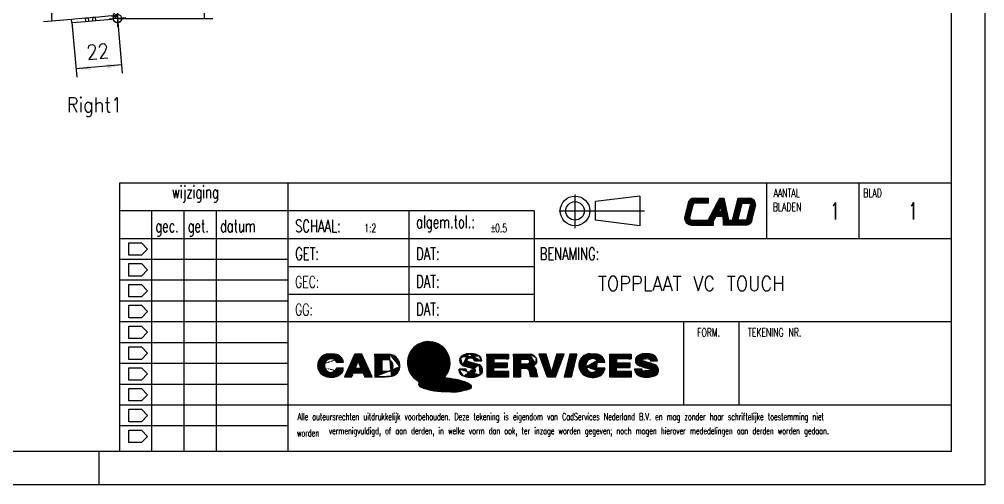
# Model space of a CAD drawing. Header units: millimetres. Extents: x 0 to 426, y 0 to 302.
# Drawn here: x 193.9 to 426, y 0 to 111.8 of the extents above; entities that cross this region are included whole.
import ezdxf

# ---------------------------------------------------------------- set-up
doc = ezdxf.new("R2010")
doc.units = ezdxf.units.MM
for name, pattern in [('DASHED', [15, 7, -8]), ('DOT_CENTER', [14, 12, -1, 0, -1]), ('PHANTOM', [13, 10, -1, 0, -1, 0, -1])]:
    doc.linetypes.add(name, pattern=pattern)
for name, color, linetype in [('1', 7, 'Continuous'), ('KADER', 7, 'Continuous'), ('Line', 7, 'Continuous')]:
    doc.layers.add(name, color=color, linetype=linetype)
doc.styles.add('CONVERTER_11', font='txt.shx', dxfattribs={"width": 0.9})
doc.styles.add('CONVERTER_12', font='txt.shx', dxfattribs={"width": 0.675})
doc.dimstyles.new('ME10_DIM_11', dxfattribs={"dimtxt": 7, "dimasz": 7, "dimexe": 4, "dimexo": 0, "dimgap": 4, "dimtad": 1, "dimdsep": 46, "dimtxsty": 'CONVERTER_11', "dimsah": 1, "dimcen": 0.09, "dimclrd": 250, "dimclre": 250, "dimclrt": 5, "dimadec": 0, "dimazin": 0, "dimtfac": 1, "dimtdec": 4, "dimtix": 1, "dimtmove": 0, "dimatfit": 3, "dimfxl": 1, "dimtolj": 1, "dimtzin": 0, "dimarcsym": 0})
doc.dimstyles.new('ME10_DIM_12', dxfattribs={"dimtxt": 7, "dimasz": 7, "dimexe": 4, "dimexo": 0, "dimgap": 4, "dimtad": 1, "dimdsep": 46, "dimtxsty": 'CONVERTER_11', "dimsah": 1, "dimcen": 0.09, "dimclrd": 250, "dimclre": 250, "dimclrt": 5, "dimadec": 0, "dimazin": 0, "dimtfac": 1, "dimtdec": 4, "dimtix": 1, "dimtmove": 0, "dimatfit": 3, "dimfxl": 1, "dimtolj": 1, "dimtzin": 0, "dimarcsym": 0})
doc.dimstyles.new('ME10_DIM_13', dxfattribs={"dimtxt": 7, "dimasz": 7, "dimexe": 4, "dimexo": 0, "dimgap": 4, "dimtad": 1, "dimdsep": 46, "dimtxsty": 'CONVERTER_11', "dimsah": 1, "dimcen": 0.09, "dimclrd": 250, "dimclre": 250, "dimclrt": 5, "dimadec": 0, "dimazin": 0, "dimtfac": 1, "dimtdec": 4, "dimtix": 1, "dimtmove": 0, "dimatfit": 3, "dimfxl": 1, "dimtolj": 1, "dimtzin": 0, "dimarcsym": 0})
doc.dimstyles.new('ME10_DIM_14', dxfattribs={"dimtxt": 7, "dimasz": 7, "dimexe": 4, "dimexo": 0, "dimgap": 4, "dimtad": 1, "dimdec": 1, "dimdsep": 46, "dimtxsty": 'CONVERTER_11', "dimsah": 1, "dimcen": 0.09, "dimclrd": 250, "dimclre": 250, "dimclrt": 5, "dimadec": 0, "dimazin": 0, "dimtfac": 1, "dimtdec": 4, "dimtix": 1, "dimtmove": 0, "dimatfit": 3, "dimfxl": 1, "dimtolj": 1, "dimtzin": 0, "dimarcsym": 0})
doc.dimstyles.new('ME10_DIM_15', dxfattribs={"dimtxt": 7, "dimasz": 7, "dimexe": 4, "dimexo": 0, "dimgap": 4, "dimtad": 1, "dimdec": 1, "dimdsep": 46, "dimtxsty": 'CONVERTER_11', "dimsah": 1, "dimcen": 0.09, "dimclrd": 250, "dimclre": 250, "dimclrt": 5, "dimadec": 0, "dimazin": 0, "dimtfac": 1, "dimtdec": 4, "dimtix": 1, "dimtmove": 0, "dimatfit": 3, "dimfxl": 1, "dimtolj": 1, "dimtzin": 0, "dimarcsym": 0})
doc.dimstyles.new('ME10_DIM_16', dxfattribs={"dimtxt": 7, "dimasz": 7, "dimexe": 4, "dimexo": 0, "dimgap": 4, "dimtad": 1, "dimdsep": 46, "dimtxsty": 'CONVERTER_11', "dimsah": 1, "dimcen": 0.09, "dimclrd": 250, "dimclre": 250, "dimclrt": 5, "dimadec": 0, "dimazin": 0, "dimtfac": 1, "dimtdec": 4, "dimtix": 1, "dimtmove": 0, "dimatfit": 3, "dimfxl": 1, "dimtolj": 1, "dimtzin": 0, "dimarcsym": 0})
doc.dimstyles.new('ME10_DIM_17', dxfattribs={"dimtxt": 7, "dimasz": 7, "dimexe": 4, "dimexo": 0, "dimgap": 4, "dimtad": 1, "dimdsep": 46, "dimtxsty": 'CONVERTER_11', "dimsah": 1, "dimcen": 0.09, "dimclrd": 250, "dimclre": 250, "dimclrt": 5, "dimadec": 0, "dimazin": 0, "dimtfac": 1, "dimtdec": 4, "dimtix": 1, "dimtmove": 0, "dimatfit": 3, "dimfxl": 1, "dimtolj": 1, "dimtzin": 0, "dimarcsym": 0})
pattern_1 = [(45, (258.548, 21.135093), (-0.0141421356, 0), [])]

# ---------------------------------------------------------------- blocks, each defined once
blk = doc.blocks.new('PIN_SEC', base_point=(217.51, 111.99))
at = {"layer": '1', "color": 7, "linetype": 'Continuous'}
for p, q in [((217.51, 113.99), (217.51, 109.99)), ((219.5, 112.17), (215.52, 111.82))]:
    blk.add_line(p, q, dxfattribs=at)
blk.add_circle((217.51, 111.99), 1, dxfattribs=at)
at = {"layer": '1', "color": 7}
blk.add_point((217.51, 111.99), dxfattribs=at)
blk = doc.blocks.new('PRP_SKT')
at = {"layer": '1', "color": 3, "linetype": 'Continuous'}
for q in [(432.03, 223.72), (435.02, 226.98), (438.01, 224.25), (435.02, 220.98)]:
    blk.add_line((435.02, 223.98), q, dxfattribs=at)
at = {"layer": '1', "color": 3, "linetype": 'PHANTOM'}
for p, q in [((432.03, 223.72), (432.28, 223.74)), ((435.02, 226.98), (435.02, 226.73))]:
    blk.add_line(p, q, dxfattribs=at)
blk.add_circle((435.02, 223.98), 2, dxfattribs=at)
at = {"layer": '1', "xscale": 2, "yscale": 2, "zscale": 2}
blk.add_blockref('PIN_SEC', (435.02, 223.98), dxfattribs=at)
blk = doc.blocks.new('plaat_boven__2', base_point=(412.98, 222.07))
at = {"color": 7, "linetype": 'Continuous'}
for p, q in [((433.52, 425.43), (433.52, 433.93)), ((433.52, 433.93), (435.02, 433.93)), ((435.02, 425.43), (435.02, 433.93)), ((433.52, 422.43), (433.52, 425.43)), ((433.52, 416.98), (433.52, 422.43)), ((435.02, 422.43), (435.02, 425.43)), ((435.02, 416.98), (435.02, 422.43)), ((433.52, 404.48), (433.52, 416.98)), ((435.02, 404.48), (435.02, 416.98)), ((433.52, 395.5), (433.52, 404.48)), ((435.02, 395.5), (435.02, 404.48)), ((433.52, 392.33), (433.52, 395.5)), ((435.02, 393.83), (435.02, 395.5)), ((433.52, 389.13), (433.52, 392.33)), ((435.02, 387.63), (435.02, 393.83)), ((433.52, 363.03), (433.52, 389.13)), ((435.02, 363.03), (435.02, 387.63)), ((433.52, 360.03), (433.52, 363.03)), ((435.02, 360.03), (435.02, 363.03)), ((433.52, 326.53), (433.52, 360.03)), ((435.02, 328.03), (435.02, 360.03)), ((433.52, 323.33), (433.52, 326.53)), ((435.02, 321.83), (435.02, 328.03)), ((433.52, 320.17), (433.52, 323.33)), ((435.02, 320.17), (435.02, 321.83)), ((433.52, 308.98), (433.52, 320.17)), ((435.02, 308.98), (435.02, 320.17)), ((433.52, 300.63), (433.52, 308.98)), ((435.02, 300.63), (435.02, 308.98)), ((433.52, 297.63), (433.52, 300.63)), ((433.52, 296.48), (433.52, 297.63)), ((435.02, 297.63), (435.02, 300.63)), ((435.02, 296.48), (435.02, 297.63)), ((433.52, 245.98), (433.52, 296.48)), ((435.02, 245.98), (435.02, 296.48)), ((433.52, 233.48), (433.52, 245.98)), ((435.02, 233.48), (435.02, 245.98)), ((433.52, 226.73), (433.52, 233.48)), ((435.02, 226.73), (435.02, 233.48)), ((419.46, 224.13), (412.98, 223.56)), ((413.11, 222.07), (412.98, 223.56)), ((420.95, 224.26), (419.46, 224.13)), ((422.94, 224.43), (420.95, 224.26)), ((421.08, 222.76), (423.07, 222.94)), ((424.44, 224.56), (422.94, 224.43)), ((423.07, 222.94), (424.57, 223.07)), ((432.15, 225.24), (424.44, 224.56)), ((424.57, 223.07), (432.28, 223.74)), ((413.11, 222.07), (419.59, 222.63)), ((419.59, 222.63), (421.08, 222.76))]:
    blk.add_line(p, q, dxfattribs=at)
at = {"color": 1, "linetype": 'DASHED'}
for p, q in [((433.52, 425.43), (435.02, 425.43)), ((433.52, 422.43), (435.02, 422.43)), ((433.52, 416.98), (435.02, 416.98)), ((433.52, 404.48), (435.02, 404.48)), ((433.52, 395.5), (435.02, 395.5)), ((433.52, 392.33), (435.02, 393.83)), ((433.52, 389.13), (435.02, 387.63)), ((433.52, 363.03), (435.02, 363.03)), ((433.52, 360.03), (435.02, 360.03)), ((433.52, 326.53), (435.02, 328.03)), ((433.52, 323.33), (435.02, 321.83)), ((433.52, 320.17), (435.02, 320.17)), ((433.52, 308.98), (435.02, 308.98)), ((433.52, 300.63), (435.02, 300.63)), ((433.52, 297.63), (435.02, 297.63)), ((433.52, 296.48), (435.02, 296.48)), ((433.52, 245.98), (435.02, 245.98)), ((433.52, 233.48), (435.02, 233.48)), ((419.46, 224.13), (419.59, 222.63)), ((420.95, 224.26), (421.08, 222.76)), ((422.94, 224.43), (423.07, 222.94)), ((424.57, 223.07), (424.44, 224.56)), ((433.07, 225.67), (434.13, 224.6)), ((433.17, 225.77), (434.32, 224.81))]:
    blk.add_line(p, q, dxfattribs=at)
at = {"color": 7, "linetype": 'Continuous'}
for radius, start, end in [(1.5, 275, 314.7716), (3, 275, 314.7716), (1.5, 314.7716, 320.2284), (1.5, 320.2284, 0), (3, 314.7716, 320.2284), (3, 320.2284, 0)]:
    blk.add_arc((432.02, 226.73), radius, start, end, dxfattribs=at)
at = {"layer": '1', "color": 30, "linetype": 'DOT_CENTER'}
for p, q in [((433.52, 423.93), (435.02, 423.93)), ((433.52, 410.73), (435.02, 410.73)), ((433.52, 390.73), (435.02, 390.73)), ((433.52, 361.53), (435.02, 361.53)), ((433.52, 324.93), (435.02, 324.93)), ((433.52, 302.73), (435.02, 302.73)), ((433.52, 299.13), (435.02, 299.13)), ((433.52, 239.73), (435.02, 239.73))]:
    blk.add_line(p, q, dxfattribs=at)
blk = doc.blocks.new('*D16')
at = {"layer": '1', "color": 250, "linetype": 'Continuous'}
for p, q in [((433.52, 433.93), (433.52, 447.48)), ((435.02, 433.93), (435.02, 447.48)), ((419.52, 443.48), (433.52, 443.48)), ((433.52, 443.48), (435.02, 443.48)), ((435.02, 443.48), (455.17, 443.48))]:
    blk.add_line(p, q, dxfattribs=at)
at = {"layer": '1', "color": 250}
for points in [[(426.52, 442.56), (426.52, 444.4), (433.52, 443.48)], [(442.02, 444.4), (442.02, 442.56), (435.02, 443.48)]]:
    blk.add_solid(points, dxfattribs=at)
at = {"layer": '1', "color": 5, "insert": (444.5, 447.48), "char_height": 7, "attachment_point": 7, "rotation": 0.0001, "line_spacing_factor": 0.60024, "style": 'CONVERTER_11'}
blk.add_mtext('1.5', dxfattribs=at)
blk = doc.blocks.new('*D17')
at = {"layer": '1', "color": 250, "linetype": 'Continuous'}
for p, q in [((418.91, 421.87), (418.91, 392.33)), ((433.52, 392.33), (414.91, 392.33)), ((418.91, 392.33), (418.91, 389.13)), ((433.52, 389.13), (414.91, 389.13)), ((418.91, 389.13), (418.91, 375.13))]:
    blk.add_line(p, q, dxfattribs=at)
at = {"layer": '1', "color": 250}
for points in [[(417.99, 399.33), (419.83, 399.33), (418.91, 392.33)], [(419.83, 382.13), (417.99, 382.13), (418.91, 389.13)]]:
    blk.add_solid(points, dxfattribs=at)
at = {"layer": '1', "color": 5, "insert": (414.91, 403.35), "char_height": 7, "attachment_point": 7, "rotation": 90, "line_spacing_factor": 0.60024, "style": 'CONVERTER_11'}
blk.add_mtext('\\C5;{\\Fgdt;n}\\C5;3.2', dxfattribs=at)
blk = doc.blocks.new('*D18')
at = {"layer": '1', "color": 250, "linetype": 'Continuous'}
for p, q in [((448.24, 393.83), (448.24, 427.5)), ((435.02, 393.83), (452.24, 393.83)), ((448.24, 387.63), (448.24, 393.83)), ((435.02, 387.63), (452.24, 387.63)), ((448.24, 373.63), (448.24, 387.63))]:
    blk.add_line(p, q, dxfattribs=at)
at = {"layer": '1', "color": 250}
for points in [[(447.32, 400.83), (449.16, 400.83), (448.24, 393.83)], [(449.16, 380.63), (447.32, 380.63), (448.24, 387.63)]]:
    blk.add_solid(points, dxfattribs=at)
at = {"layer": '1', "color": 5, "insert": (444.24, 408.98), "char_height": 7, "attachment_point": 7, "rotation": 90, "line_spacing_factor": 0.60024, "style": 'CONVERTER_11'}
blk.add_mtext('\\C5;{\\Fgdt;n}\\C5;6.2\\C5;', dxfattribs=at)
blk = doc.blocks.new('*D19')
at = {"layer": '1', "color": 250, "linetype": 'Continuous'}
for p, q in [((435.02, 433.93), (480.85, 433.93)), ((476.85, 223.98), (476.85, 433.93)), ((435.02, 223.98), (480.85, 223.98))]:
    blk.add_line(p, q, dxfattribs=at)
at = {"layer": '1', "color": 250}
for points in [[(477.77, 426.93), (475.93, 426.93), (476.85, 433.93)], [(475.93, 230.98), (477.77, 230.98), (476.85, 223.98)]]:
    blk.add_solid(points, dxfattribs=at)
at = {"layer": '1', "color": 5, "insert": (472.85, 316.27), "char_height": 7, "attachment_point": 7, "rotation": 90, "line_spacing_factor": 0.60024, "style": 'CONVERTER_11'}
blk.add_mtext('209.9', dxfattribs=at)
blk = doc.blocks.new('*D20')
at = {"layer": '1', "color": 250, "linetype": 'Continuous'}
for p, q in [((435.02, 223.98), (437.32, 197.71)), ((413.11, 222.07), (415.41, 195.79)), ((436.97, 201.69), (415.06, 199.78))]:
    blk.add_line(p, q, dxfattribs=at)
at = {"layer": '1', "color": 250}
for points in [[(421.96, 201.31), (422.12, 199.47), (415.06, 199.78)], [(430.07, 200.17), (429.91, 202), (436.97, 201.69)]]:
    blk.add_solid(points, dxfattribs=at)
at = {"layer": '1', "color": 5, "insert": (420.44, 204.26), "char_height": 7, "attachment_point": 7, "rotation": 5, "line_spacing_factor": 0.60024, "style": 'CONVERTER_11'}
blk.add_mtext('22', dxfattribs=at)
blk = doc.blocks.new('*D21')
at = {"layer": '1', "color": 250, "linetype": 'Continuous'}
for p, q in [((435.02, 393.83), (463.72, 422.53)), ((463.72, 422.53), (466.55, 425.36)), ((435.02, 387.63), (463.72, 358.93)), ((463.72, 358.93), (466.55, 356.1))]:
    blk.add_line(p, q, dxfattribs=at)
blk.add_arc((431.92, 390.73), 44.97, 315, 45, dxfattribs=at)
at = {"layer": '1', "color": 250}
for points in [[(468.97, 417.81), (467.57, 416.61), (463.72, 422.53)], [(467.57, 364.85), (468.97, 363.65), (463.72, 358.93)]]:
    blk.add_solid(points, dxfattribs=at)
at = {"layer": '1', "color": 5, "insert": (472.89, 383.03), "char_height": 7, "attachment_point": 7, "rotation": 90, "line_spacing_factor": 0.60024, "style": 'CONVERTER_11'}
blk.add_mtext('90{\\Fgdt;~}', dxfattribs=at)
blk = doc.blocks.new('*D22')
at = {"layer": '1', "color": 250, "linetype": 'Continuous'}
for p, q in [((412.98, 223.56), (403.44, 222.73)), ((403.44, 222.73), (399.45, 222.38))]:
    blk.add_line(p, q, dxfattribs=at)
blk.add_arc((433.52, 225.36), 30.2, 90, 185, dxfattribs=at)
at = {"layer": '1', "color": 250}
for points in [[(426.67, 253.83), (426.46, 255.66), (433.52, 255.55)], [(402.72, 229.75), (404.56, 229.7), (403.44, 222.73)]]:
    blk.add_solid(points, dxfattribs=at)
at = {"layer": '1', "color": 5, "insert": (403.1, 242.78), "char_height": 7, "attachment_point": 7, "rotation": 47.5, "line_spacing_factor": 0.60024, "style": 'CONVERTER_11'}
blk.add_mtext('95{\\Fgdt;~}', dxfattribs=at)
blk = doc.blocks.new('CSN_TitleBlock', base_point=(418, 8))
at = {"layer": '1', "linetype": 'Continuous'}
h = blk.add_hatch(dxfattribs=at)
h.set_pattern_fill('CUSTOM0', color=3, scale=0.01, angle=45, pattern_type=2)
h.set_pattern_definition([(45, (-759, 0), (-0.01414213562, 0), [])])
edge = h.paths.add_edge_path()
edge.add_line((366.72, 68.88), (365.4, 63.59))
edge.add_line((365.4, 63.59), (364.43, 63.59))
edge.add_line((364.43, 63.59), (363.32, 68.88))
edge.add_line((363.32, 68.88), (362.29, 68.88))
edge.add_line((362.29, 68.88), (359.55, 63.59))
edge.add_line((359.55, 63.59), (355.48, 63.59))
edge.add_arc((355.48, 63.99), 0.407, 180, 270, ccw=False)
edge.add_line((355.07, 63.99), (355.88, 67.25))
edge.add_arc((356.29, 67.25), 0.407, 90, 180, ccw=False)
edge.add_line((356.29, 67.66), (359.55, 67.66))
edge.add_line((359.55, 67.66), (359.55, 68.88))
edge.add_line((359.55, 68.88), (356.29, 68.88))
edge.add_arc((356.29, 67.25), 1.63, 90, 172.9685)
edge.add_line((354.68, 67.45), (353.89, 64.29))
edge.add_arc((355.07, 63.99), 1.22, 165.9852, 180)
edge.add_arc((355.48, 63.99), 1.63, 180, 270)
edge.add_line((355.48, 62.37), (360.77, 62.37))
edge.add_line((360.77, 62.37), (360.77, 63.29))
edge.add_line((360.77, 63.29), (361.34, 64.4))
edge.add_line((361.34, 64.4), (363.01, 64.4))
edge.add_line((363.01, 64.4), (363.21, 63.46))
edge.add_line((363.21, 63.46), (363.21, 62.37))
edge.add_line((363.21, 62.37), (368.5, 62.37))
edge.add_arc((368.5, 63.99), 1.63, 270, 360)
edge.add_line((370.13, 63.99), (370.94, 67.25))
edge.add_arc((369.31, 67.25), 1.63, 0, 90)
edge.add_line((369.31, 68.88), (366.72, 68.88))
edge = h.paths.add_edge_path(flags=16)
edge.add_line((369.31, 67.66), (367.67, 67.66))
edge.add_line((367.67, 67.66), (366.66, 63.59))
edge.add_line((366.66, 63.59), (368.5, 63.59))
edge.add_arc((368.5, 63.99), 0.407, 270, 360)
edge.add_line((368.91, 63.99), (369.72, 67.25))
edge.add_arc((369.31, 67.25), 0.407, 0, 90)
h.paths.add_polyline_path([(361.98, 65.62), (362.53, 66.69), (362.76, 65.62)], flags=16)
h = blk.add_hatch(dxfattribs=at)
h.set_pattern_fill('CUSTOM9', color=3, scale=0.01, angle=45, pattern_type=2)
h.set_pattern_definition(pattern_1)
edge = h.paths.add_edge_path()
edge.add_arc((292.55, 28.85), 5.57, 95.6144, 132.9082)
edge.add_arc((292.38, 29.29), 5.14, 134.9254, 223.6149)
edge.add_line((288.66, 25.75), (289.94, 24.79))
edge.add_line((289.94, 24.79), (289.99, 24.79))
edge.add_line((289.99, 24.79), (290.08, 24.74))
edge.add_line((290.08, 24.74), (289.85, 23.96))
edge.add_line((289.85, 23.96), (290.31, 23.51))
edge.add_arc((295.92, 36.71), 14.34, 246.964, 274.614)
edge.add_arc((298.48, 29.01), 6.75, 258.0416, 292.466)
edge.add_arc((300.99, 25.39), 2.62, 271.3298, 309.4231)
edge.add_line((302.66, 23.37), (302.66, 23.74))
edge.add_line((302.66, 23.74), (301.74, 24.42))
edge.add_arc((295.41, 8.34), 17.28, 68.5281, 87.9719)
edge.add_line((296.03, 25.61), (296.94, 27.03))
edge.add_arc((292.38, 29.26), 5.08, 333.9407, 437.1276)
edge.add_line((293.51, 34.21), (292, 34.39))
h.paths.add_polyline_path([(289.85, 32.38), (289.76, 32.19), (289.99, 32.06)], flags=16)
h.paths.add_polyline_path([(289.58, 32.19), (289.49, 32.01), (289.62, 32.01), (289.67, 32.06)], flags=16)
h = blk.add_hatch(dxfattribs=at)
h.set_pattern_fill('CUSTOM12', color=3, scale=0.01, angle=45, pattern_type=2)
h.set_pattern_definition(pattern_1)
edge = h.paths.add_edge_path()
edge.add_arc((268.54, 28.55), 2.91, 93.3491, 197.6925)
edge.add_line((265.76, 27.67), (266.31, 26.8))
edge.add_arc((268.91, 29.67), 3.88, 227.764, 296.6518)
edge.add_line((270.65, 26.2), (271.43, 26.84))
edge.add_arc((270.13, 27.9), 1.67, 321.0959, 364.6987)
edge.add_line((271.79, 28.03), (270.15, 28.03))
edge.add_line((270.15, 28.03), (269.87, 27.44))
edge.add_arc((268.8, 28.45), 1.48, 192.8573, 316.6325, ccw=False)
edge.add_line((267.36, 28.12), (267.36, 29.18))
edge.add_arc((268.88, 28.67), 1.6, 53.4083, 161.5413, ccw=False)
edge.add_line((269.83, 29.95), (270.15, 29.4))
edge.add_line((270.15, 29.4), (271.84, 29.4))
edge.add_arc((269.52, 29.03), 2.35, 9.1865, 84.6747)
edge.add_line((269.74, 31.37), (268.37, 31.46))
h = blk.add_hatch(dxfattribs=at)
h.set_pattern_fill('CUSTOM11', color=3, scale=0.01, angle=45, pattern_type=2)
h.set_pattern_definition(pattern_1)
h.paths.add_polyline_path([(274.54, 31.37), (272.11, 25.93), (273.81, 25.93), (274.22, 26.89), (276.5, 26.84), (276.91, 26.07), (276.91, 25.93), (278.61, 25.93), (278.7, 25.88), (276.23, 31.37)])
h.paths.add_polyline_path([(275.36, 29.77), (276.05, 27.94), (274.67, 27.94)], flags=16)
h = blk.add_hatch(dxfattribs=at)
h.set_pattern_fill('CUSTOM10', color=3, scale=0.01, angle=45, pattern_type=2)
h.set_pattern_definition(pattern_1)
edge = h.paths.add_edge_path()
edge.add_arc((282.94, 28.47), 2.43, 279.8768, 356.2781, ccw=False)
edge.add_arc((280.57, 48.8), 22.9, 266.9101, 276.995, ccw=False)
edge.add_line((279.34, 25.93), (279.34, 31.32))
edge.add_line((279.34, 31.32), (282.9, 31.32))
edge.add_arc((282.69, 28.63), 2.7, -6.965, 85.5439, ccw=False)
edge = h.paths.add_edge_path(flags=16)
edge.add_arc((282.27, 28.62), 1.48, 280.5402, 434.0072)
edge.add_line((282.68, 30.04), (281.08, 30.04))
edge.add_line((281.08, 30.04), (281.08, 27.16))
edge.add_line((281.08, 27.16), (282.54, 27.16))
h = blk.add_hatch(dxfattribs=at)
h.set_pattern_fill('CUSTOM8', color=3, scale=0.01, angle=45, pattern_type=2)
h.set_pattern_definition(pattern_1)
edge = h.paths.add_edge_path()
edge.add_arc((302.4, 30.37), 4.59, 249.9179, 299.6094, ccw=False)
edge.add_arc((301.11, 27.53), 1.49, 171.1767, 259.0149, ccw=False)
edge.add_line((299.64, 27.76), (301.33, 27.76))
edge.add_line((301.33, 27.76), (301.33, 27.58))
edge.add_arc((302.22, 27.8), 0.915, 194.0309, 277.3953)
edge.add_arc((302.7, 27.73), 0.913, 246.2727, 341.6523)
edge.add_line((303.57, 27.44), (303.34, 27.8))
edge.add_line((303.34, 27.8), (300.46, 28.67))
edge.add_arc((301.12, 29.84), 1.34, 143.2452, 240.3978, ccw=False)
edge.add_arc((302.02, 28.69), 2.78, 92.0794, 135.3258, ccw=False)
edge.add_arc((302.5, 27.97), 3.54, 57.6249, 99.3475, ccw=False)
edge.add_arc((303.71, 29.77), 1.37, -1.9092, 60.0184, ccw=False)
edge.add_line((305.08, 29.72), (303.39, 29.72))
edge.add_arc((302.59, 29.55), 0.818, 12.3241, 94.9072)
edge.add_arc((302.2, 29.7), 0.734, 64.4965, 160.0015)
edge.add_line((301.51, 29.95), (301.6, 29.68))
edge.add_line((301.6, 29.68), (304.44, 28.86))
edge.add_arc((303.88, 27.56), 1.41, -56.2143, 66.7944, ccw=False)
h = blk.add_hatch(dxfattribs=at)
h.set_pattern_fill('CUSTOM7', color=3, scale=0.01, angle=45, pattern_type=2)
h.set_pattern_definition(pattern_1)
h.paths.add_polyline_path([(311.48, 30.23), (307.96, 30.23), (307.96, 29.27), (311.16, 29.27), (311.16, 28.17), (307.96, 28.17), (307.96, 27.16), (311.57, 27.16), (311.57, 25.93), (306.27, 25.93), (306.27, 31.37), (311.48, 31.37)])
h = blk.add_hatch(dxfattribs=at)
h.set_pattern_fill('CUSTOM6', color=3, scale=0.01, angle=45, pattern_type=2)
h.set_pattern_definition(pattern_1)
edge = h.paths.add_edge_path()
edge.add_arc((316.93, 29.81), 1.41, -33.1109, 29.531, ccw=False)
edge.add_line((318.11, 29.04), (317.47, 28.4))
edge.add_arc((317.01, 27.24), 1.25, -7.6481, 68.4064, ccw=False)
edge.add_line((318.25, 27.07), (318.47, 25.93))
edge.add_line((318.47, 25.93), (316.83, 25.93))
edge.add_line((316.83, 25.93), (316.83, 26.07))
edge.add_line((316.83, 26.07), (316.46, 27.53))
edge.add_line((316.46, 27.53), (315.96, 27.9))
edge.add_line((315.96, 27.9), (314.41, 27.9))
edge.add_line((314.41, 27.9), (314.41, 25.93))
edge.add_line((314.41, 25.93), (312.71, 25.93))
edge.add_line((312.71, 25.93), (312.71, 31.32))
edge.add_line((312.71, 31.32), (316.69, 31.32))
edge.add_arc((316.54, 29.35), 1.98, 35.6254, 85.6591, ccw=False)
edge = h.paths.add_edge_path(flags=16)
edge.add_arc((316.02, 29.59), 0.603, 277.4432, 438.1516)
edge.add_line((316.14, 30.18), (314.41, 30.18))
edge.add_line((314.41, 30.18), (314.41, 28.99))
edge.add_line((314.41, 28.99), (316.1, 28.99))
h = blk.add_hatch(dxfattribs=at)
h.set_pattern_fill('CUSTOM5', color=3, scale=0.01, angle=45, pattern_type=2)
h.set_pattern_definition(pattern_1)
h.paths.add_polyline_path([(320.58, 31.37), (318.84, 31.37), (320.76, 26.11), (320.9, 25.93), (322.82, 25.93), (324.88, 31.37), (323.09, 31.37), (323.09, 31.23), (321.95, 27.39), (321.81, 27.39)])
h = blk.add_hatch(dxfattribs=at)
h.set_pattern_fill('CUSTOM4', color=3, scale=0.01, angle=45, pattern_type=2)
h.set_pattern_definition(pattern_1)
h.paths.add_polyline_path([(327.98, 31.37), (326.29, 31.37), (324.92, 25.88), (325.01, 25.93), (326.66, 25.93)])
h = blk.add_hatch(dxfattribs=at)
h.set_pattern_fill('CUSTOM3', color=3, scale=0.01, angle=45, pattern_type=2)
h.set_pattern_definition(pattern_1)
edge = h.paths.add_edge_path()
edge.add_arc((331.22, 28.67), 2.79, 90.831, 258.7802)
edge.add_arc((331.79, 29.11), 3.37, 250.7184, 315.5967)
edge.add_line((334.2, 26.75), (334.61, 27.58))
edge.add_arc((333.04, 27.96), 1.62, 346.1593, 362.4195)
edge.add_line((334.66, 28.03), (332.97, 28.03))
edge.add_line((332.97, 28.03), (332.74, 27.44))
edge.add_arc((331.66, 28.47), 1.49, 186.4146, 316.1027, ccw=False)
edge.add_arc((331.7, 28.72), 1.58, 44.2376, 195.0392, ccw=False)
edge.add_line((332.83, 29.82), (332.97, 29.4))
edge.add_line((332.97, 29.4), (334.7, 29.4))
edge.add_arc((332.46, 29.09), 2.27, 8.0232, 80.5962)
edge.add_line((332.83, 31.32), (331.18, 31.46))
h = blk.add_hatch(dxfattribs=at)
h.set_pattern_fill('CUSTOM2', color=3, scale=0.01, angle=45, pattern_type=2)
h.set_pattern_definition(pattern_1)
h.paths.add_polyline_path([(340.97, 30.23), (337.49, 30.23), (337.49, 29.27), (340.69, 29.27), (340.69, 28.17), (337.49, 28.17), (337.49, 27.16), (341.06, 27.16), (341.06, 25.93), (335.8, 25.93), (335.8, 31.37), (340.97, 31.37)])
h = blk.add_hatch(dxfattribs=at)
h.set_pattern_fill('CUSTOM1', color=3, scale=0.01, angle=45, pattern_type=2)
h.set_pattern_definition(pattern_1)
edge = h.paths.add_edge_path()
edge.add_arc((344.15, 29.02), 2.44, 89.6521, 141.2745)
edge.add_arc((343.31, 29.83), 1.28, 145.7712, 239.5895)
edge.add_arc((349.17, 44.4), 16.98, 247.4662, 257.8258)
edge.add_line((345.59, 27.8), (345.81, 27.53))
edge.add_arc((345.19, 27.56), 0.63, 260.6874, 357.5003, ccw=False)
edge.add_arc((344.66, 28.09), 1.23, 219.9199, 290.2173, ccw=False)
edge.add_line((343.71, 27.3), (343.57, 27.76))
edge.add_line((343.57, 27.76), (341.84, 27.76))
edge.add_arc((343.78, 27.87), 1.95, 183.3665, 257.1063)
edge.add_arc((344.73, 30.99), 5.2, 254.5704, 288.8493)
edge.add_arc((346.1, 27.51), 1.47, 281.9864, 412.3182)
edge.add_arc((341.6, 16.8), 13.05, 65.531, 79.6636)
edge.add_line((343.94, 29.63), (343.76, 30.04))
edge.add_line((343.76, 30.04), (343.99, 30.27))
edge.add_arc((344.59, 28.9), 1.5, 52.603, 113.5745, ccw=False)
edge.add_line((345.49, 30.09), (345.63, 29.72))
edge.add_line((345.63, 29.72), (347.32, 29.72))
edge.add_arc((345.42, 29.5), 1.92, 6.7453, 90.4977)
edge.add_line((345.4, 31.42), (344.17, 31.46))
at = {"color": 3, "linetype": 'Continuous'}
blk.add_line((218, 72.44), (218, 8), dxfattribs=at)
at = {"color": 2, "linetype": 'Continuous'}
for p, q in [((317.72, 65.77), (218, 65.77)), ((220.26, 55.11), (220.26, 58.11)), ((220.26, 58.11), (223.26, 58.11)), ((223.26, 58.11), (224.76, 56.61)), ((224.76, 56.61), (223.26, 55.11)), ((223.26, 55.11), (220.26, 55.11)), ((220.26, 50.11), (220.26, 53.11)), ((220.26, 53.11), (223.26, 53.11)), ((223.26, 53.11), (224.76, 51.61)), ((224.76, 51.61), (223.26, 50.11)), ((223.26, 50.11), (220.26, 50.11)), ((220.26, 45.11), (220.26, 48.11)), ((220.26, 48.11), (223.26, 48.11)), ((223.26, 48.11), (224.76, 46.61)), ((224.76, 46.61), (223.26, 45.11)), ((223.26, 45.11), (220.26, 45.11)), ((220.26, 40.11), (220.26, 43.11)), ((220.26, 43.11), (223.26, 43.11)), ((223.26, 43.11), (224.76, 41.61)), ((223.26, 40.11), (220.26, 40.11)), ((224.76, 41.61), (223.26, 40.11)), ((220.26, 35.11), (220.26, 38.11)), ((220.26, 38.11), (223.26, 38.11)), ((223.26, 38.11), (224.76, 36.61)), ((223.26, 35.11), (220.26, 35.11)), ((224.76, 36.61), (223.26, 35.11)), ((220.26, 30.11), (220.26, 33.11)), ((220.26, 33.11), (223.26, 33.11)), ((223.26, 33.11), (224.76, 31.61)), ((224.76, 31.61), (223.26, 30.11)), ((223.26, 30.11), (220.26, 30.11)), ((220.26, 25.11), (220.26, 28.11)), ((220.26, 28.11), (223.26, 28.11)), ((223.26, 28.11), (224.76, 26.61)), ((224.76, 26.61), (223.26, 25.11)), ((223.26, 25.11), (220.26, 25.11)), ((220.26, 20.11), (220.26, 23.11)), ((220.26, 23.11), (223.26, 23.11)), ((223.26, 23.11), (224.76, 21.61)), ((224.76, 21.61), (223.26, 20.11)), ((223.26, 20.11), (220.26, 20.11)), ((220.26, 15.11), (220.26, 18.11)), ((220.26, 18.11), (223.26, 18.11)), ((223.26, 18.11), (224.76, 16.61)), ((224.76, 16.61), (223.26, 15.11)), ((223.26, 15.11), (220.26, 15.11)), ((220.26, 10.11), (220.26, 13.11)), ((220.26, 13.11), (223.26, 13.11)), ((223.26, 13.11), (224.76, 11.61)), ((224.76, 11.61), (223.26, 10.11)), ((223.26, 10.11), (220.26, 10.11))]:
    blk.add_line(p, q, dxfattribs=at)
at = {"color": 1, "linetype": 'Continuous'}
for p, q in [((258.55, 54.11), (218, 54.11)), ((258.55, 49.11), (218, 49.11)), ((258.55, 44.11), (218, 44.11)), ((258.55, 39.11), (218, 39.11)), ((258.55, 34.11), (218, 34.11)), ((258.55, 29.11), (218, 29.11)), ((258.55, 24.11), (218, 24.11)), ((258.55, 19.11), (218, 19.11)), ((258.55, 14.11), (218, 14.11))]:
    blk.add_line(p, q, dxfattribs=at)
at = {"layer": 'KADER', "color": 3, "linetype": 'Continuous'}
for p, q in [((418, 72.44), (218, 72.44)), ((354.68, 67.45), (353.89, 64.29)), ((356.29, 68.88), (359.55, 68.88)), ((359.55, 67.66), (356.29, 67.66)), ((359.55, 68.88), (359.55, 67.66)), ((359.55, 63.59), (362.29, 68.88)), ((362.29, 68.88), (363.32, 68.88)), ((363.32, 68.88), (364.43, 63.59)), ((365.4, 63.59), (366.72, 68.88)), ((366.66, 63.59), (367.67, 67.66)), ((366.72, 68.88), (369.31, 68.88)), ((367.67, 67.66), (369.31, 67.66)), ((355.07, 63.99), (355.88, 67.25)), ((361.98, 65.62), (362.53, 66.69)), ((362.76, 65.62), (361.98, 65.62)), ((362.53, 66.69), (362.76, 65.62)), ((368.91, 63.99), (369.72, 67.25)), ((370.13, 63.99), (370.94, 67.25)), ((355.48, 63.59), (359.55, 63.59)), ((360.77, 63.29), (361.34, 64.4)), ((360.77, 62.37), (360.77, 63.29)), ((363.01, 64.4), (361.34, 64.4)), ((363.21, 63.46), (363.01, 64.4)), ((363.21, 62.37), (363.21, 63.46)), ((364.43, 63.59), (365.4, 63.59)), ((368.5, 63.59), (366.66, 63.59)), ((355.48, 62.37), (360.77, 62.37)), ((368.5, 62.37), (363.21, 62.37))]:
    blk.add_line(p, q, dxfattribs=at)
at = {"layer": 'KADER', "color": 2, "linetype": 'Continuous'}
for p, q in [((258.55, 8), (258.55, 72.44)), ((343.06, 69.34), (332.4, 68.01)), ((332.4, 63.57), (332.4, 68.01)), ((343.06, 69.34), (343.06, 62.23)), ((287.61, 39.11), (287.61, 65.77)), ((317.72, 65.77), (317.72, 39.11)), ((343.06, 62.23), (332.4, 63.57)), ((418, 59.11), (317.72, 59.11)), ((418, 39.11), (258.55, 39.11)), ((418, 19.11), (258.55, 19.11))]:
    blk.add_line(p, q, dxfattribs=at)
at = {"layer": 'KADER', "color": 1, "linetype": 'Continuous'}
for p, q in [((373.56, 72.44), (373.56, 59.11)), ((395.78, 72.44), (395.78, 59.11)), ((327.51, 61.67), (327.51, 69.69)), ((225.77, 8), (225.77, 65.94)), ((233.55, 8), (233.55, 65.94)), ((241.33, 8), (241.33, 65.94)), ((323.66, 65.83), (344.19, 65.83)), ((317.72, 59.11), (218, 59.11)), ((258.5, 52.44), (317.72, 52.44)), ((258.5, 45.78), (317.72, 45.78)), ((353.56, 39.11), (353.56, 19.11)), ((366.89, 39.11), (366.89, 19.11))]:
    blk.add_line(p, q, dxfattribs=at)
at = {"layer": 'KADER', "color": 2, "linetype": 'Continuous'}
for radius in [3.56, 2.22]:
    blk.add_circle((327.51, 65.79), radius, dxfattribs=at)
at = {"layer": 'KADER', "color": 3, "linetype": 'Continuous'}
for centre, radius, start, end in [((356.29, 67.25), 1.63, 90, 172.9685), ((356.29, 67.25), 0.407, 90, 180), ((369.31, 67.25), 1.63, 0, 90), ((369.31, 67.25), 0.407, 0, 90), ((355.07, 63.99), 1.22, 165.9852, 180), ((355.48, 63.99), 1.63, 180, 270), ((355.48, 63.99), 0.407, 180, 270), ((368.5, 63.99), 1.63, 270, 0), ((368.5, 63.99), 0.407, 270, 0)]:
    blk.add_arc(centre, radius, start, end, dxfattribs=at)
at = {"layer": 'Line', "color": 3, "linetype": 'Continuous'}
for p, q in [((290.08, 32.7), (290.08, 32.42)), ((290.22, 32.7), (290.22, 32.42)), ((293.51, 34.21), (292, 34.39)), ((269.74, 31.37), (268.37, 31.46)), ((274.54, 31.37), (272.11, 25.93)), ((276.23, 31.37), (274.54, 31.37)), ((278.7, 25.88), (276.23, 31.37)), ((279.34, 31.32), (282.9, 31.32)), ((279.34, 31.32), (279.34, 25.93)), ((289.58, 32.19), (289.49, 32.01)), ((289.49, 32.01), (289.62, 32.01)), ((289.67, 32.06), (289.58, 32.19)), ((289.62, 32.01), (289.67, 32.06)), ((289.85, 32.38), (289.76, 32.19)), ((289.76, 32.19), (289.99, 32.06)), ((289.99, 32.06), (289.85, 32.38)), ((290.22, 32.42), (290.08, 32.42)), ((290.08, 32.42), (290.22, 32.42)), ((306.27, 31.37), (306.27, 25.93)), ((306.27, 31.37), (311.48, 31.37)), ((311.48, 30.23), (307.96, 30.23)), ((307.96, 30.23), (307.96, 29.27)), ((311.48, 31.37), (311.48, 30.23)), ((312.71, 31.32), (312.71, 25.93)), ((312.71, 31.32), (316.69, 31.32)), ((314.41, 30.18), (314.41, 28.99)), ((314.41, 30.18), (316.14, 30.18)), ((318.84, 31.37), (320.76, 26.11)), ((320.58, 31.37), (318.84, 31.37)), ((321.81, 27.39), (320.58, 31.37)), ((323.09, 31.23), (321.95, 27.39)), ((322.82, 25.93), (324.88, 31.37)), ((324.88, 31.37), (323.09, 31.37)), ((323.09, 31.37), (323.09, 31.23)), ((326.29, 31.37), (324.92, 25.88)), ((327.98, 31.37), (326.29, 31.37)), ((326.66, 25.93), (327.98, 31.37)), ((332.83, 31.32), (331.18, 31.46)), ((335.8, 31.37), (335.8, 25.93)), ((335.8, 31.37), (340.97, 31.37)), ((340.97, 30.23), (337.49, 30.23)), ((337.49, 30.23), (337.49, 29.27)), ((340.97, 31.37), (340.97, 30.23)), ((343.76, 30.04), (343.99, 30.27)), ((345.4, 31.42), (344.17, 31.46)), ((267.36, 28.12), (267.36, 29.18)), ((269.83, 29.95), (270.15, 29.4)), ((270.15, 28.03), (269.87, 27.44)), ((270.15, 29.4), (271.84, 29.4)), ((271.79, 28.03), (270.15, 28.03)), ((274.67, 27.94), (275.36, 29.77)), ((276.05, 27.94), (274.67, 27.94)), ((275.36, 29.77), (276.05, 27.94)), ((281.08, 30.04), (282.68, 30.04)), ((281.08, 30.04), (281.08, 27.16)), ((300.46, 28.67), (303.34, 27.8)), ((301.51, 29.95), (301.6, 29.68)), ((301.6, 29.68), (304.44, 28.86)), ((305.08, 29.72), (303.39, 29.72)), ((307.96, 29.27), (311.16, 29.27)), ((307.96, 27.16), (307.96, 28.17)), ((307.96, 28.17), (311.16, 28.17)), ((311.16, 29.27), (311.16, 28.17)), ((316.1, 28.99), (314.41, 28.99)), ((315.96, 27.9), (314.41, 27.9)), ((314.41, 27.9), (314.41, 25.93)), ((316.46, 27.53), (315.96, 27.9)), ((318.11, 29.04), (317.47, 28.4)), ((332.97, 28.03), (332.74, 27.44)), ((332.83, 29.82), (332.97, 29.4)), ((332.97, 29.4), (334.7, 29.4)), ((334.66, 28.03), (332.97, 28.03)), ((337.49, 29.27), (340.69, 29.27)), ((337.49, 27.16), (337.49, 28.17)), ((337.49, 28.17), (340.69, 28.17)), ((340.69, 29.27), (340.69, 28.17)), ((343.94, 29.63), (343.76, 30.04)), ((345.49, 30.09), (345.63, 29.72)), ((345.63, 29.72), (347.32, 29.72)), ((265.76, 27.67), (266.31, 26.8)), ((270.65, 26.2), (271.43, 26.84)), ((272.11, 25.93), (273.81, 25.93)), ((273.81, 25.93), (274.22, 26.89)), ((274.22, 26.89), (276.5, 26.84)), ((276.5, 26.84), (276.91, 26.07)), ((276.91, 26.07), (276.91, 25.93)), ((276.91, 25.93), (278.61, 25.93)), ((278.61, 25.93), (278.7, 25.88)), ((282.54, 27.16), (281.08, 27.16)), ((288.66, 25.75), (289.94, 24.79)), ((296.03, 25.61), (296.94, 27.03)), ((301.33, 27.76), (299.64, 27.76)), ((301.33, 27.58), (301.33, 27.76)), ((303.34, 27.8), (303.57, 27.44)), ((306.27, 25.93), (311.57, 25.93)), ((311.57, 27.16), (307.96, 27.16)), ((311.57, 25.93), (311.57, 27.16)), ((312.71, 25.93), (314.41, 25.93)), ((316.83, 26.07), (316.46, 27.53)), ((316.83, 25.93), (316.83, 26.07)), ((318.47, 25.93), (316.83, 25.93)), ((318.25, 27.07), (318.47, 25.93)), ((320.76, 26.11), (320.9, 25.93)), ((320.9, 25.93), (322.82, 25.93)), ((321.95, 27.39), (321.81, 27.39)), ((324.92, 25.88), (325.01, 25.93)), ((325.01, 25.93), (326.66, 25.93)), ((334.2, 26.75), (334.61, 27.58)), ((335.8, 25.93), (341.06, 25.93)), ((341.06, 27.16), (337.49, 27.16)), ((341.06, 25.93), (341.06, 27.16)), ((343.57, 27.76), (341.84, 27.76)), ((343.71, 27.3), (343.57, 27.76)), ((345.59, 27.8), (345.81, 27.53)), ((290.08, 24.74), (289.85, 23.96)), ((289.85, 23.96), (290.31, 23.51)), ((289.94, 24.79), (289.99, 24.79)), ((289.99, 24.79), (290.08, 24.74)), ((302.66, 23.74), (301.74, 24.42)), ((302.66, 23.37), (302.66, 23.74))]:
    blk.add_line(p, q, dxfattribs=at)
for centre, radius, start, end in [((292.38, 29.29), 5.14, 134.9254, 223.6149), ((292.55, 28.85), 5.57, 95.6144, 132.9082), ((292.38, 29.26), 5.08, 333.9407, 77.1276), ((268.54, 28.55), 2.91, 93.3491, 197.6925), ((268.88, 28.67), 1.6, 53.4083, 161.5413), ((269.52, 29.03), 2.35, 9.1865, 84.6747), ((282.69, 28.63), 2.7, 353.035, 85.5439), ((301.12, 29.84), 1.34, 143.2452, 240.3978), ((302.02, 28.69), 2.78, 92.0794, 135.3258), ((302.2, 29.7), 0.734, 64.4965, 160.0015), ((302.5, 27.97), 3.54, 57.6249, 99.3475), ((302.59, 29.55), 0.818, 12.3241, 94.9072), ((303.71, 29.77), 1.37, 358.0908, 60.0184), ((316.02, 29.59), 0.603, 277.4432, 78.1516), ((316.54, 29.35), 1.98, 35.6254, 85.6591), ((316.93, 29.81), 1.41, 326.8891, 29.531), ((331.22, 28.67), 2.79, 90.831, 258.7802), ((331.7, 28.72), 1.58, 44.2376, 195.0392), ((332.46, 29.09), 2.27, 8.0232, 80.5962), ((343.31, 29.83), 1.28, 145.7712, 239.5895), ((344.15, 29.02), 2.44, 89.6521, 141.2745), ((344.59, 28.9), 1.5, 52.603, 113.5745), ((345.42, 29.5), 1.92, 6.7453, 90.4977), ((268.8, 28.45), 1.48, 192.8573, 316.6325), ((270.13, 27.9), 1.67, 321.0959, 4.6987), ((282.27, 28.62), 1.48, 280.5402, 74.0072), ((282.94, 28.47), 2.43, 279.8768, 356.2781), ((303.88, 27.56), 1.41, 303.7857, 66.7944), ((317.01, 27.24), 1.25, 352.3519, 68.4064), ((331.66, 28.47), 1.49, 186.4146, 316.1027), ((333.04, 27.96), 1.62, 346.1593, 2.4195), ((349.17, 44.4), 16.98, 247.4662, 257.8258), ((341.6, 16.8), 13.05, 65.531, 79.6636), ((346.1, 27.51), 1.47, 281.9864, 52.3182), ((268.91, 29.67), 3.88, 227.764, 296.6518), ((280.57, 48.8), 22.9, 266.9101, 276.995), ((295.41, 8.34), 17.28, 68.5281, 87.9719), ((301.11, 27.53), 1.49, 171.1767, 259.0149), ((302.4, 30.37), 4.59, 249.9179, 299.6094), ((302.22, 27.8), 0.915, 194.0309, 277.3953), ((302.7, 27.73), 0.913, 246.2727, 341.6523), ((331.79, 29.11), 3.37, 250.7184, 315.5967), ((343.78, 27.87), 1.95, 183.3665, 257.1063), ((344.73, 30.99), 5.2, 254.5704, 288.8493), ((344.66, 28.09), 1.23, 219.9199, 290.2173), ((345.19, 27.56), 0.63, 260.6874, 357.5003), ((295.92, 36.71), 14.34, 246.964, 274.614), ((300.99, 25.39), 2.62, 271.3298, 309.4231), ((298.48, 29.01), 6.75, 258.0416, 292.466)]:
    blk.add_arc(centre, radius, start, end, dxfattribs=at)
at = {"color": 3, "style": 'CONVERTER_12', "width": 0.675}
for p in [(388.84, 63.73), (407.64, 63.73)]:
    blk.add_text('1', height=4, dxfattribs=at).set_placement(p)
at = {"color": 1, "style": 'CONVERTER_12', "width": 0.675}
for s, p in [('get.', (234.37, 60.65)), ('gec.', (226.6, 60.65))]:
    blk.add_text(s, height=3, dxfattribs=at).set_placement(p)
at = {"layer": 'KADER', "color": 2, "char_height": 3, "attachment_point": 7, "style": 'CONVERTER_12'}
for s, insert in [('wijziging', (230.58, 67.81)), ('SCHAAL:', (260.24, 60.65))]:
    blk.add_mtext(s, dxfattribs=dict(at, insert=insert))
at = {"layer": 'KADER', "color": 1, "attachment_point": 7, "style": 'CONVERTER_12'}
for s, insert, char_height in [('AANTAL', (375.25, 69.05), 2), ('BLAD', (396.82, 69.07), 2), ('BLADEN', (375.09, 65.75), 2), ('FORM.', (356.87, 35.57), 2), ('TEKENING NR.', (369.09, 35.57), 2), ('Alle auteursrechten uitdrukkelijk voorbehouden. Deze tekening is eigendom van CadServices Nederland B.V. en mag zonder haar schriftelijke toestemming niet', (260.84, 14.96), 1.667), ('worden', (260.67, 11.57), 1.667), ('vermenigvuldigd, of aan derden, in welke vorm dan ook, ter inzage worden gegeven; noch mogen hierover mededelingen aan derden worden gedaan.', (268.35, 11.55), 1.667)]:
    blk.add_mtext(s, dxfattribs=dict(at, insert=insert, char_height=char_height))
at = {"layer": 'KADER', "color": 1, "insert": (242.14, 60.65), "char_height": 3, "attachment_point": 7, "rotation": 360, "style": 'CONVERTER_12'}
blk.add_mtext('datum', dxfattribs=at)
at = {"layer": 'KADER', "color": 2, "attachment_point": 7, "rotation": 360, "style": 'CONVERTER_12'}
for s, insert, char_height in [('algem.tol.:', (289.3, 60.65), 3), ('1:2', (276.83, 60.65), 2), ('{\\Fgdt;`}0.5', (307.3, 60.65), 2), ('GET:', (260.24, 53.99), 3), ('DAT:', (289.3, 53.99), 3), ('BENAMING:', (319.01, 53.99), 3), ('GEC:', (260.24, 47.33), 2.8), ('DAT:', (289.3, 47.33), 3), ('GG:', (260.24, 40.67), 2.8), ('DAT:', (289.3, 40.66), 3)]:
    blk.add_mtext(s, dxfattribs=dict(at, insert=insert, char_height=char_height))
blk = doc.blocks.new('_tb_frame_A3')
at = {"layer": 'KADER', "color": 1, "linetype": 'Continuous'}
for p, q in [((426, 302), (426, 0)), ((426, 0), (0, 0))]:
    blk.add_line(p, q, dxfattribs=at)
at = {"layer": 'KADER', "color": 3, "linetype": 'Continuous'}
for p, q in [((418, 8), (418, 294)), ((418, 8), (8, 8)), ((213, 8), (213, 0))]:
    blk.add_line(p, q, dxfattribs=at)
blk.add_blockref('CSN_TitleBlock', (418, 8))
at = {"layer": '1', "color": 5, "style": 'CONVERTER_11', "width": 0.9}
blk.add_text('TOPPLAAT VC TOUCH', height=3.5, dxfattribs=at).set_placement((333.01, 46.57))
blk = doc.blocks.new('Right1', base_point=(424, 328))
blk.add_blockref('plaat_boven__2', (412.982, 222.067))
at = {"layer": '1'}
blk.add_blockref('PRP_SKT', (0, 0), dxfattribs=at)
at = {"layer": '1', "color": 5, "insert": (424, 186.067), "char_height": 7, "attachment_point": 2, "line_spacing_factor": 1.320528, "style": 'CONVERTER_11'}
blk.add_mtext('Right1', dxfattribs=at)
at = {"layer": '1'}
dim = blk.add_linear_dim(base=(433.518, 443.477), p1=(435.018, 433.933), p2=(433.518, 433.933), dimstyle='ME10_DIM_11', dxfattribs=at)
dim.commit()
dim.dimension.update_dxf_attribs({"geometry": '*D16', "text_midpoint": (449.833, 450.977), "text_rotation": 0.00014})
for p1, distance, dimstyle, picture, middle, turn in [((435.018, 433.933), 41.831, 'ME10_DIM_14', '*D19', (469.349, 328.958), -90), ((413.113, 222.067), -22.374, 'ME10_DIM_15', '*D20', (425.362, 208.208), 5)]:
    dim = blk.add_aligned_dim(p1=p1, p2=(435.018, 223.984), distance=distance, dimstyle=dimstyle, dxfattribs=at)
    dim.commit()
    dim.dimension.update_dxf_attribs({"geometry": picture, "text_midpoint": middle, "text_rotation": turn})
for p1, p2, distance, dimstyle, picture, middle in [((435.018, 393.833), (435.018, 387.633), 13.22, 'ME10_DIM_13', '*D18', (440.738, 416.912)), ((433.518, 389.133), (433.518, 392.333), 14.607, 'ME10_DIM_12', '*D17', (411.411, 411.278))]:
    dim = blk.add_aligned_dim(p1=p1, p2=p2, distance=distance, dimstyle=dimstyle, override={"dimpost": '{\\Fgdt;n}<>'}, dxfattribs=at)
    dim.commit()
    dim.dimension.update_dxf_attribs({"geometry": picture, "text_midpoint": middle, "text_rotation": 90})
for base, center, p1, p2, dimstyle, picture, middle in [((476.89, 390.733), (431.918, 390.733), (433.518, 389.133), (433.518, 392.333), 'ME10_DIM_16', '*D21', (469.39, 390.733)), ((411.256, 245.758), (433.518, 225.358), (433.518, 245.983), (419.458, 224.128), 'ME10_DIM_17', '*D22', (405.726, 250.825))]:
    dim = blk.add_angular_dim_3p(base=base, center=center, p1=p1, p2=p2, dimstyle=dimstyle, dxfattribs=at)
    dim.commit()
    dim.dimension.update_dxf_attribs({"geometry": picture, "text_midpoint": middle})

msp = doc.modelspace()

# ---------------------------------------------------------------- block references
msp.add_blockref('_tb_frame_A3', (0, 0))
at = {"xscale": 0.5, "yscale": 0.5, "zscale": 0.5}
msp.add_blockref('Right1', (212, 164), dxfattribs=at)

doc.saveas('drawing.dxf')
